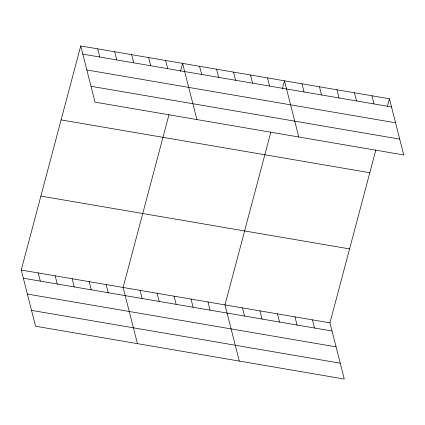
<?xml version="1.0" encoding="UTF-8"?>
<svg xmlns="http://www.w3.org/2000/svg" width="425" height="425" viewBox="0 0 425 425"><rect width="100%" height="100%" fill="white"/><g stroke="black" fill="none" stroke-linecap="round" stroke-linejoin="round"><path stroke-width="0.64" d="M375.854 149.919L329.949 322.857L344.271 379.042L35.572 326.225L21.25 270.04L80.729 45.958L389.428 98.775L403.75 154.96L95.051 102.143L80.729 45.958M169.023 114.532L123.123 287.47L137.445 343.655M180.471 71.395L182.601 63.383L196.924 119.574M270.895 131.963L224.99 304.895L239.312 361.085M282.343 88.825L284.468 80.814L298.791 137.004M387.467 106.17L389.428 98.775M82.811 54.124L391.51 106.941M86.849 69.971L395.547 122.788M91.014 86.296L399.712 139.113M61.099 119.903L369.798 172.72M40.88 196.09L349.578 248.907M21.25 270.04L329.949 322.857M23.332 278.205L332.031 331.027M27.37 294.052L336.069 346.869M31.535 310.383L340.234 363.2M371.933 95.779L374.016 103.95M354.439 92.788L356.522 100.959M336.951 89.792L339.033 97.963M319.457 86.801L321.539 94.972M301.962 83.81L304.045 91.975M267.49 77.908L269.572 86.078M250.511 75.007L252.593 83.172M312.455 319.86L314.537 328.031M233.532 72.101L235.615 80.272M294.961 316.869L297.043 325.04M216.559 69.195L218.641 77.366M277.472 313.878L279.554 322.044M199.58 66.289L201.663 74.46M259.978 310.882L262.06 319.053M242.484 307.891L244.566 316.062M165.623 60.483L167.705 68.648M148.644 57.577L150.726 65.748M208.011 301.994L210.093 310.16M131.665 54.671L133.748 62.842M191.032 299.088L193.115 307.259M114.686 51.765L116.769 59.936M174.053 296.183L176.136 304.353M97.707 48.859L99.79 57.03M157.08 293.277L159.157 301.447M140.101 290.371L142.184 298.541M106.144 284.564L108.226 292.735M89.165 281.658L91.248 289.829M72.186 278.752L74.269 286.923M55.208 275.846L57.29 284.017M38.229 272.94L40.311 281.111"/></g></svg>
